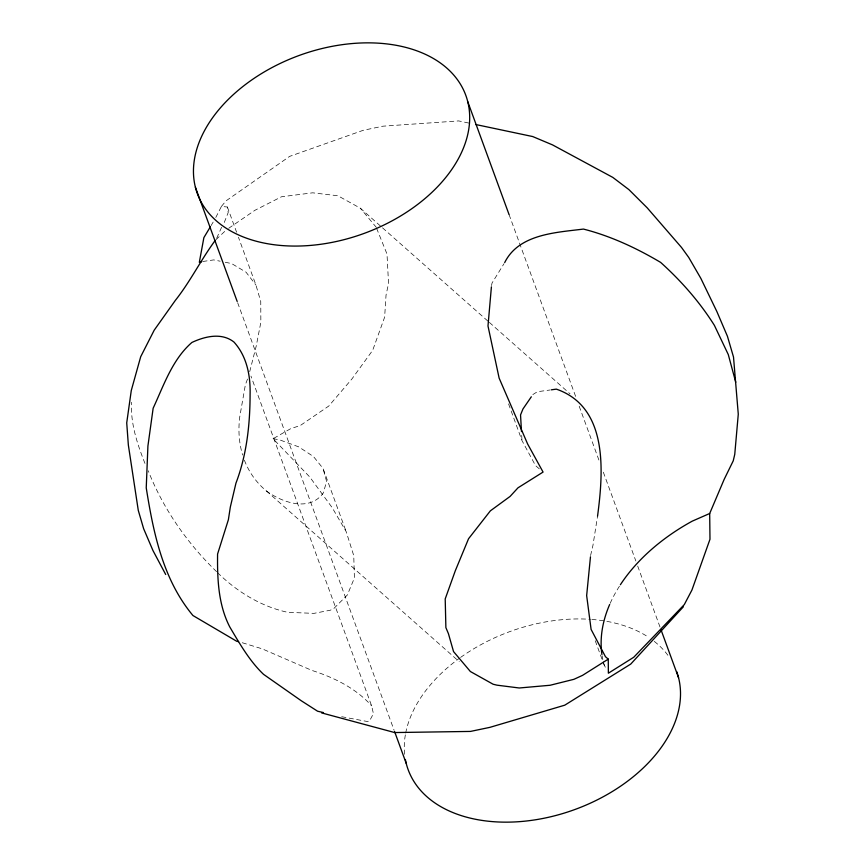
<?xml version="1.0" encoding="UTF-8"?>
<svg xmlns="http://www.w3.org/2000/svg" width="865" height="865" viewBox="0 0 865 865"><rect width="100%" height="100%" fill="white"/><g stroke="black" fill="none" stroke-linecap="round" stroke-linejoin="round"><path stroke-width="0.65" stroke-dasharray="4.33 3.24" d="M590.579 555.525L592.968 545.285L597.542 516.21M491.536 285.58L492.034 283.05L503.981 263.728M249.704 371.68L256.224 346.065L260.852 322.299L260.754 301.485L255.954 285.104L238.448 237.248M247.509 379.054L245.357 384.839L239.724 417.017A135.967 99.529 -38.2 0 0 242.622 455.022M224.294 222.424L228.209 212.541L227.387 207.016L221.418 206.421L215.763 217.537M216.726 238.145L221.851 226.706M211.114 225.549L213.158 222.1M216.001 239.627L225.527 230.652M221.418 206.421L225.96 200.918L289.624 156.381L363.149 130.323L382.979 126.182L458.677 120.916L470.582 123.436M228.695 228.284L254.883 210.314L281.493 196.777L312.676 192.819L337.901 195.76L360.348 208.206L381.519 226.944M532.84 394.57L537.381 391.726L550.021 389.996M217.483 572.619C236.956 591.66 260.895 606.473 287.753 612.323L313.941 613.361L330.344 610.214L333.987 608.355L347.319 595.012L354.412 577.971L353.753 555.622L346.184 531.651L332.225 507.701L309.735 476.972L273.07 438.717L290.705 428.662L300.306 425.515L328.722 406.085L351.85 379.054L372.685 350.293L384.633 317.196L386.039 295.116L388.536 283.493L387.001 254.018L376.707 228.555M202.788 261.479L213.774 259.9L220.153 261.208M273.07 438.717L279.622 439.853L298.706 446.859L313.519 456.59L323.023 468.387L346.184 531.651M341.718 716.717L367.322 721.507L369.539 720.934L373.431 713.647L371.615 705.829L250.958 376.102M225.257 262.257L231.636 263.576L246.028 272.172L255.954 285.104M242.287 642.738L262.16 648.826L311.897 670.418C334.074 677.533 355.969 688.27 371.615 705.829M244.373 460.148A135.967 99.529 -38.2 0 0 266.398 490.963C281.979 502.37 309.378 512.404 323.305 492.964L326.602 481.437L323.023 468.387M539.306 468.841L535.532 465.597L521.984 440.566L507.82 401.857M382.525 227.841L488.368 321.531M489.374 322.418L570.013 393.802M266.398 490.963L459.261 661.693M216.585 571.668C187.197 543.188 163.226 508.88 148.207 470.733M376.394 227.452L360.348 208.206M603.489 663.293L606.668 670.04M144.963 463.413C137.286 444.005 130.399 423.45 131.534 402.279M509.074 214.596L575.949 397.316M579.193 406.204L599.164 460.764M603.337 472.182L635.851 561.007M637.7 566.088L659.995 626.995M595.228 640.716L603.035 662.039M227.387 207.016L236.599 232.209M237.648 302.718L394.137 730.341M521.692 435.43L521.984 440.566M604.408 665.801A170.167 112.753 -20.1 0 1 603.1 660.86M602.818 659.606A170.167 112.753 -20.1 0 1 602.105 655.778M610.171 603.337A170.167 112.753 -20.1 0 1 619.632 585.908M404.615 754.28A142.941 94.718 -20.1 0 1 405.447 734.298M405.685 733.044A142.941 94.718 -20.1 0 1 459.52 658.189M460.602 657.411A142.941 94.718 -20.1 0 1 590.471 619.329M591.865 619.437A142.941 94.718 -20.1 0 1 648.772 637.408M654.286 641.387A142.941 94.718 -20.1 0 1 667.953 655.356"/><path stroke-width="1.3" d="M590.471 556.822L586.654 595.563L591.098 629.417L605.478 656.719L608.268 659.13L608.365 673.208L633.721 657.27L684.302 604.592L691.946 590.006L709.981 539.263L709.689 513.507L724.146 479.415L733.239 460.829L734.753 454.363L738.278 414.184L733.509 357.04L727.443 336.29L716.858 311.53L700.877 278.433L688.745 257.467L681.501 247.433L647.171 207.805L628.898 189.608L612.809 177.401L552.519 144.888L532.71 136.551L475.869 124.549M491.407 286.866L487.99 325.975L499.137 378.135L527.639 444.005L543.069 472.074L518.005 487.806L510.091 496.424L490.358 510.847L468.549 538.744L455.325 570.705L445.205 598.915L445.886 627.633L448.416 633.623L453.541 651.583L470.376 671.521L493.126 684.237L496.975 685.166L519.26 687.989L550.097 685.264L573.884 679.328L582.545 675.36L608.268 659.13M597.542 516.21C603.435 471.76 608.484 407.134 556.346 389.131L551.286 389.823M210.433 226.695L203.881 237.605L199.328 262.311L201.631 261.76M504.684 262.592C518.816 233.972 555.86 232.588 583.432 229.074C610.647 236.015 636.51 248.082 660.622 262.387C681.198 280.909 699.655 301.917 714.414 325.402L728.287 354.574L735.747 382.243M215.266 240.362C200.95 259.76 190.376 281.428 175.357 300.382L154.197 330.192L140.703 356.704L131.285 390.483L126.723 422.866L128.355 445.064L138.281 510.404L143.644 528.731L152.986 550.594L165.702 574.501M531.326 396.786L522.957 408.983L520.546 414.908L521.476 431.581M683.307 606.852L630.736 664.082L564.759 705.18L489.882 727.357L470.474 731.422L394.689 732.558L321.585 712.89M709.689 513.507L692.303 521.119A170.167 112.753 -20.1 0 0 620.378 584.751M238.556 641.603L236.794 641.322L192.949 615.534C162.912 579.474 153.408 532.916 146.239 487.871L147.915 446.048L153.148 408.226C163.788 385.314 172.297 359.526 191.889 342.464C204.919 336.355 221.624 332.29 233.961 342.043C246.903 356.315 250.58 375.788 250.093 394.505C250.028 424.596 246.73 454.806 235.95 483.157L230.328 507.063L228.382 519.724L217.58 554.043C217.277 578.696 218.207 604.494 229.733 626.876C239.551 643.484 249.585 661.065 263.533 674.332L301.193 700.704L317.585 711.214L323.488 712.598M467.749 101.67A142.941 94.718 -20.1 0 1 283.482 245.671A142.941 94.718 -20.1 0 1 243.476 86.046A142.941 94.718 -20.1 0 1 467.749 101.67L509.074 214.596M660.925 629.536L678.571 677.749M195.393 187.251L237.183 301.453M394.602 731.606L406.204 763.33M601.91 654.491A170.167 112.753 -20.1 0 1 609.663 604.494M676.668 671.532A142.941 94.718 -20.1 0 1 567.364 812.105A142.941 94.718 -20.1 0 1 405.371 759.513"/></g></svg>
